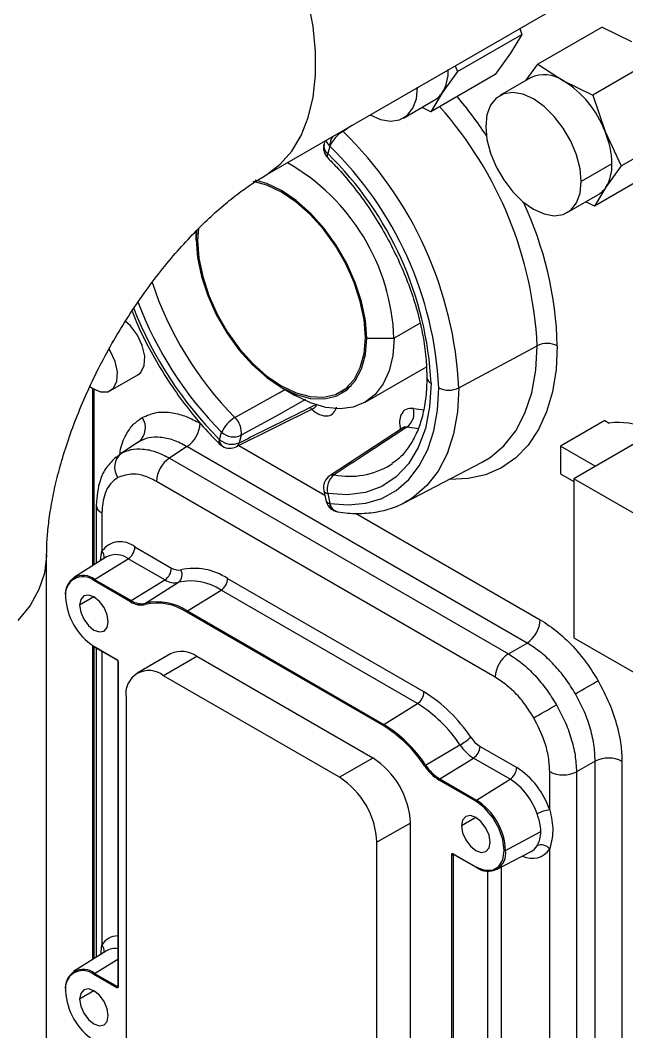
# Model space of a CAD drawing. Header units: millimetres. Extents: x -356 to 237, y 0 to 365.
# Drawn here: x -223.396 to -220.92, y 233.139 to 237.267 of the extents above; entities that cross this region are included whole.
import ezdxf

# ---------------------------------------------------------------- set-up
doc = ezdxf.new("R2010")
doc.units = ezdxf.units.MM

msp = doc.modelspace()

# ---------------------------------------------------------------- linework, layer by layer
at = {"color": 7, "linetype": 'Continuous', "lineweight": 25}
for p, q in [((-222.3965, 236.633), (-174.2687, 264.4166)), ((-221.3564, 237.2334), (-221.3483, 237.2093)), ((-221.0208, 237.2389), (-221.2831, 237.0875)), ((-221.0208, 237.2389), (-220.9003, 237.1807)), ((-221.6106, 237.0579), (-221.3483, 237.2093)), ((-221.3483, 237.2093), (-221.3949, 237.132)), ((-221.3949, 237.132), (-221.4577, 237.0453)), ((-220.7959, 237.1132), (-221.0581, 236.9619)), ((-221.6106, 237.0579), (-221.6733, 236.9712)), ((-221.6212, 237.0805), (-221.6106, 237.0579)), ((-221.3306, 237.0219), (-221.2831, 237.0875)), ((-221.2831, 237.0875), (-221.1787, 237.02)), ((-221.4577, 237.0453), (-221.7199, 236.8939)), ((-221.3133, 237.0319), (-221.4386, 236.9596)), ((-221.1787, 237.02), (-221.0581, 236.9619)), ((-221.6733, 236.9712), (-221.7199, 236.8939)), ((-221.8311, 236.8679), (-221.7059, 236.9402)), ((-221.0581, 236.9619), (-221.0083, 236.8124)), ((-221.7199, 236.8939), (-221.756, 236.9113)), ((-222.042, 236.8376), (-222.0783, 236.8136)), ((-221.0083, 236.8124), (-220.9424, 236.6722)), ((-220.9424, 236.6722), (-220.6802, 236.8236)), ((-222.1529, 236.7736), (-222.156, 236.762)), ((-222.1326, 236.753), (-222.1407, 236.7226)), ((-220.9806, 236.6807), (-221.1059, 236.6084)), ((-220.7896, 236.6596), (-221.0518, 236.5082)), ((-220.9424, 236.6722), (-221.0052, 236.5855)), ((-221.163, 236.4822), (-221.0377, 236.5545)), ((-221.0052, 236.5855), (-221.0518, 236.5082)), ((-221.0518, 236.5082), (-221.0878, 236.5256)), ((-222.676, 236.4095), (-222.6776, 236.3712)), ((-222.6776, 236.3712), (-222.6776, 236.407)), ((-222.6691, 236.4185), (-222.6721, 236.3679)), ((-222.672, 236.3744), (-222.6776, 236.3712)), ((-221.7641, 236.0307), (-221.8703, 235.9694)), ((-221.9872, 235.9726), (-221.9817, 235.9758)), ((-221.9817, 235.9694), (-221.8703, 235.9694)), ((-221.6056, 235.7667), (-221.2857, 235.9389)), ((-221.9886, 235.708), (-221.7381, 235.8526)), ((-223.0275, 235.7555), (-222.9161, 235.8198)), ((-222.3297, 235.7685), (-222.274, 235.7363)), ((-222.0876, 235.7509), (-222.0437, 235.7762)), ((-223.1015, 235.7654), (-223.1015, 235.0411)), ((-223.0957, 235.7619), (-223.0957, 235.0448)), ((-220.5559, 235.7313), (-221.1363, 235.3962)), ((-222.5137, 235.527), (-222.195, 235.686)), ((-221.7911, 235.6827), (-221.7465, 235.6772)), ((-221.8318, 235.6051), (-222.1307, 235.4094)), ((-221.7695, 235.6001), (-221.8178, 235.606)), ((-221.0096, 235.6332), (-221.1906, 235.5288)), ((-221.0096, 235.6332), (-220.9917, 235.6229)), ((-222.5824, 235.5554), (-222.5743, 235.5858)), ((-222.4937, 235.5733), (-222.5018, 235.5429)), ((-221.8445, 235.5968), (-221.8446, 235.5975)), ((-222.9185, 235.5431), (-222.991, 235.4953)), ((-222.9117, 235.5473), (-222.9179, 235.5423)), ((-222.7158, 235.5273), (-222.7867, 235.4804)), ((-221.3272, 234.7257), (-222.7158, 235.5273)), ((-222.5044, 235.5316), (-222.1529, 235.3287)), ((-221.0487, 235.4468), (-221.1906, 235.5288)), ((-221.1906, 235.5288), (-221.1906, 235.4163)), ((-223.0054, 235.4821), (-222.9903, 235.4944)), ((-222.7867, 235.4804), (-221.4033, 234.6818)), ((-221.8849, 235.4527), (-221.8768, 235.4581)), ((-221.8266, 235.299), (-221.5101, 235.4641)), ((-221.5101, 235.4641), (-221.5036, 235.4676)), ((-222.1307, 235.4094), (-222.1313, 235.409)), ((-221.1906, 235.4163), (-221.1363, 235.3849)), ((-220.5072, 235.033), (-221.1363, 235.3962)), ((-221.1363, 235.3962), (-221.1363, 234.7469)), ((-221.457, 234.5865), (-222.8404, 235.3852)), ((-222.1568, 235.3477), (-222.1487, 235.308)), ((-222.1407, 235.3355), (-222.1326, 235.2957)), ((-223.086, 235.2888), (-223.086, 235.0509)), ((-221.8154, 235.3051), (-221.8266, 235.299)), ((-223.063, 235.2566), (-223.063, 235.1002)), ((-222.027, 235.256), (-221.2735, 234.821)), ((-222.9282, 235.1176), (-222.7787, 235.0312)), ((-223.2884, 179.5119), (-223.2884, 235.0881)), ((-223.0446, 235.0773), (-223.1786, 234.9921)), ((-223.0925, 234.985), (-222.9551, 235.0699)), ((-223.0682, 235.0623), (-223.063, 235.1002)), ((-222.8055, 234.9836), (-222.9551, 235.0699)), ((-223.0925, 234.985), (-222.943, 234.8987)), ((-222.943, 234.8987), (-222.8055, 234.9836)), ((-222.5496, 234.9889), (-221.7478, 234.5261)), ((-222.9457, 234.8939), (-223.0952, 234.9803)), ((-222.8848, 234.8879), (-222.7502, 234.9734)), ((-223.0952, 234.9138), (-223.1537, 234.88)), ((-222.7139, 234.8564), (-222.5765, 234.9413)), ((-221.7747, 234.4785), (-222.5765, 234.9413)), ((-221.9149, 234.3888), (-222.7166, 234.8516)), ((-222.7139, 234.8564), (-221.9122, 234.3935)), ((-221.1363, 234.7469), (-220.5072, 234.3837)), ((-223.1015, 234.7161), (-223.1015, 233.4337)), ((-223.0957, 234.7126), (-223.0957, 233.4374)), ((-223.0952, 234.7123), (-223.0024, 234.6588)), ((-223.0944, 234.7105), (-223.0016, 234.657)), ((-223.086, 234.7057), (-223.086, 233.4436)), ((-221.4033, 234.6818), (-221.3272, 234.7257)), ((-223.063, 234.6924), (-223.063, 233.4928)), ((-222.7831, 234.6819), (-222.9195, 234.6031)), ((-222.6749, 234.6711), (-222.8113, 234.5924)), ((-221.9566, 234.2565), (-222.6749, 234.6711)), ((-222.998, 234.6507), (-222.998, 233.3241)), ((-222.9969, 234.6491), (-222.9969, 233.3225)), ((-222.093, 234.1778), (-222.8113, 234.5924)), ((-222.9644, 234.504), (-222.9644, 233.1152)), ((-221.9122, 234.3935), (-221.7747, 234.4785)), ((-221.7413, 234.2279), (-221.6009, 234.3099)), ((-221.5187, 234.3039), (-221.3692, 234.2176)), ((-221.9566, 234.2565), (-222.093, 234.1778)), ((-221.6831, 234.1714), (-221.5456, 234.2563)), ((-221.3961, 234.1699), (-221.5456, 234.2563)), ((-221.049, 234.2438), (-221.1251, 234.1999)), ((-221.049, 232.3834), (-221.049, 234.2438)), ((-220.9396, 234.2427), (-220.9396, 232.3823)), ((-221.2344, 234.0446), (-221.2344, 234.201)), ((-221.1251, 234.1999), (-221.1251, 232.3454)), ((-221.5363, 234.0803), (-221.6858, 234.1666)), ((-221.6831, 234.1714), (-221.5336, 234.085)), ((-221.5336, 234.085), (-221.3961, 234.1699)), ((-221.5362, 234.0138), (-221.5947, 233.9801)), ((-221.8035, 233.9913), (-221.9399, 233.9126)), ((-221.8035, 232.6025), (-221.8035, 233.9913)), ((-221.4148, 233.8793), (-221.2708, 233.9568)), ((-221.9399, 232.5238), (-221.9399, 233.9126)), ((-221.4517, 233.8012), (-221.3109, 233.8747)), ((-221.2344, 232.4372), (-221.2344, 233.8853)), ((-221.6346, 232.5361), (-221.6346, 233.8627)), ((-221.6273, 233.8636), (-221.6291, 233.8627)), ((-221.6291, 233.8627), (-221.6291, 232.5361)), ((-221.629, 233.8659), (-221.5363, 233.8124)), ((-221.6282, 233.8641), (-221.5354, 233.8106)), ((-221.4869, 232.6182), (-221.4869, 233.7948)), ((-221.4322, 233.8114), (-221.4322, 232.6466)), ((-223.0446, 233.4699), (-223.1786, 233.3847)), ((-223.0676, 233.4535), (-223.063, 233.4928)), ((-223.0925, 233.3777), (-222.998, 233.436)), ((-223.0925, 233.3777), (-222.9997, 233.3241)), ((-223.0024, 233.3193), (-223.0952, 233.3729)), ((-223.0952, 233.3064), (-223.1537, 233.2727)), ((-222.9997, 233.3241), (-222.998, 233.3252))]:
    msp.add_line(p, q, dxfattribs=at)
at = {"color": 7, "linetype": 'Continuous', "lineweight": 25, "flags": 128}
for points in [[(-222.3971, 236.6327), (-222.3891, 236.6374), (-222.3344, 236.6791), (-222.2876, 236.7323), (-222.2493, 236.7963), (-222.2201, 236.8702), (-222.2005, 236.9529), (-222.1906, 237.0432), (-222.1906, 237.1399), (-222.2005, 237.2417), (-222.2201, 237.3471)], [(-221.9674, 236.8807), (-221.9256, 236.8622), (-221.8844, 236.855), (-221.8474, 236.8605), (-221.8166, 236.8783), (-221.7933, 236.9076), (-221.7789, 236.9469), (-221.7741, 236.9941)], [(-221.1059, 236.6084), (-221.1108, 236.6613), (-221.1252, 236.7172), (-221.1484, 236.7733), (-221.1793, 236.8267), (-221.2162, 236.8748), (-221.2574, 236.9153), (-221.3008, 236.9459), (-221.3442, 236.9653), (-221.3853, 236.9725), (-221.4223, 236.967), (-221.4531, 236.9492), (-221.4764, 236.9199), (-221.4908, 236.8807), (-221.4957, 236.8334)], [(-222.0783, 236.8136), (-222.08, 236.8152), (-222.0804, 236.8155)], [(-221.4957, 236.8334), (-221.4908, 236.7805), (-221.4764, 236.7246), (-221.4531, 236.6685), (-221.4223, 236.6151), (-221.3853, 236.567), (-221.3442, 236.5265), (-221.3008, 236.4959), (-221.2574, 236.4765), (-221.2162, 236.4693), (-221.1793, 236.4748), (-221.1484, 236.4926), (-221.1252, 236.5219), (-221.1108, 236.5611), (-221.1059, 236.6084)], [(-222.1407, 236.7226), (-222.1427, 236.716), (-222.143, 236.7105), (-222.1417, 236.7063), (-222.1406, 236.7049)], [(-221.9872, 235.9726), (-221.9924, 236.0443), (-222.0079, 236.1198), (-222.0331, 236.1968), (-222.0674, 236.273), (-222.1096, 236.3461), (-222.1585, 236.4139), (-222.2125, 236.4742), (-222.2702, 236.5253), (-222.3297, 236.5657), (-222.3891, 236.594), (-222.4452, 236.6092)], [(-221.9817, 235.9694), (-221.987, 236.0422), (-222.0027, 236.1189), (-222.0283, 236.1972), (-222.0631, 236.2747), (-222.106, 236.349), (-222.1557, 236.4178), (-222.2106, 236.4792), (-222.2692, 236.5311), (-222.3297, 236.5721), (-222.3901, 236.6009), (-222.4371, 236.6145)], [(-222.6776, 236.3712), (-222.6724, 236.2983), (-222.6567, 236.2216), (-222.631, 236.1433), (-222.5962, 236.0659), (-222.5533, 235.9916), (-222.5037, 235.9227), (-222.4487, 235.8614), (-222.3901, 235.8094), (-222.3297, 235.7684), (-222.2692, 235.7397), (-222.2106, 235.724), (-222.1557, 235.7218), (-222.106, 235.7333), (-222.0631, 235.7581), (-222.0283, 235.7954), (-222.0027, 235.8441), (-221.987, 235.9027), (-221.9817, 235.9694)], [(-222.6721, 236.3679), (-222.6669, 236.2963), (-222.6514, 236.2208), (-222.6262, 236.1438), (-222.592, 236.0675), (-222.5498, 235.9944), (-222.5009, 235.9267), (-222.4468, 235.8663), (-222.3891, 235.8152), (-222.3297, 235.7749), (-222.2702, 235.7465), (-222.2125, 235.7311), (-222.1585, 235.729), (-222.1096, 235.7403), (-222.0674, 235.7647), (-222.0331, 235.8014), (-222.0079, 235.8493), (-221.9924, 235.9069), (-221.9872, 235.9726)], [(-222.9161, 235.8198), (-222.9037, 235.8302), (-222.8903, 235.8583), (-222.8882, 235.8961), (-222.8979, 235.9392), (-222.9181, 235.9822), (-222.9463, 236.02), (-222.9673, 236.0395)], [(-221.8703, 235.9694), (-221.8753, 235.8993), (-221.8901, 235.8367), (-221.9143, 235.7832), (-221.9474, 235.7399), (-221.9885, 235.708), (-222.0367, 235.6883), (-222.0907, 235.6813), (-222.1492, 235.6871), (-222.2108, 235.7056), (-222.274, 235.7363), (-222.274, 235.7363)], [(-221.2036, 235.9381), (-221.2085, 235.8412), (-221.2231, 235.7512), (-221.2473, 235.6693), (-221.2807, 235.5964), (-221.3229, 235.5336), (-221.3733, 235.4816), (-221.4314, 235.4411), (-221.4963, 235.4126), (-221.5673, 235.3965), (-221.6433, 235.393), (-221.6462, 235.3931)], [(-221.5036, 235.4676), (-221.4782, 235.483), (-221.4213, 235.5306), (-221.3735, 235.591), (-221.3355, 235.6632), (-221.308, 235.7461), (-221.2913, 235.8385), (-221.2857, 235.9389)], [(-223.0686, 235.7509), (-223.0383, 235.7509), (-223.0151, 235.7659), (-223.0016, 235.794), (-222.9996, 235.8319), (-223.0093, 235.8749), (-223.0294, 235.9179), (-223.0337, 235.9248)], [(-223.1112, 235.7722), (-223.1022, 235.7658), (-223.0686, 235.7509)], [(-221.7189, 235.7856), (-221.7248, 235.689), (-221.7424, 235.601), (-221.7714, 235.5232), (-221.8112, 235.4571), (-221.8611, 235.4038), (-221.9201, 235.3645), (-221.9873, 235.3397), (-222.0613, 235.33), (-222.1407, 235.3355)], [(-222.5198, 235.6462), (-222.3397, 235.7467), (-222.3155, 235.7602)], [(-222.1326, 235.2957), (-222.057, 235.2894), (-221.9859, 235.2961), (-221.9204, 235.3157), (-221.8615, 235.348), (-221.8101, 235.3924), (-221.7669, 235.4483), (-221.7326, 235.5148), (-221.7077, 235.591), (-221.6927, 235.6756), (-221.6876, 235.7675)], [(-221.6056, 235.7667), (-221.611, 235.6691), (-221.627, 235.5791), (-221.6534, 235.4982), (-221.6898, 235.4275), (-221.7356, 235.3682), (-221.7903, 235.321), (-221.8154, 235.3051)], [(-222.2313, 235.719), (-222.3519, 235.652), (-222.4937, 235.5733)], [(-223.2884, 235.0888), (-223.2885, 235.0796), (-223.2972, 235.0114), (-223.3199, 234.9442), (-223.3562, 234.8791), (-223.4056, 234.817)], [(-223.0368, 234.8125), (-223.0412, 234.841), (-223.0539, 234.8702), (-223.0729, 234.8958), (-223.0952, 234.9138), (-223.1176, 234.9216), (-223.1366, 234.9179), (-223.1492, 234.9033), (-223.1537, 234.88)], [(-223.1537, 234.88), (-223.1492, 234.8516), (-223.1366, 234.8224), (-223.1176, 234.7968), (-223.0952, 234.7788), (-223.0729, 234.771), (-223.0539, 234.7747), (-223.0412, 234.7893), (-223.0368, 234.8125)], [(-222.9985, 234.6546), (-222.9988, 234.6544), (-222.999, 234.6543), (-222.9991, 234.6543), (-222.9991, 234.6543)], [(-221.1296, 234.5185), (-221.1181, 234.5252), (-221.1057, 234.5324), (-221.0928, 234.5398), (-221.0799, 234.5473), (-221.0675, 234.5544), (-221.056, 234.5611), (-221.0458, 234.5669), (-221.0374, 234.5718)], [(-221.2996, 234.4204), (-221.2912, 234.4253), (-221.281, 234.4312), (-221.2695, 234.4378), (-221.2571, 234.445), (-221.2442, 234.4524), (-221.2313, 234.4598), (-221.2189, 234.467), (-221.2074, 234.4737)], [(-221.5363, 233.8124), (-221.5004, 233.7982), (-221.4681, 233.7986), (-221.4424, 233.8134), (-221.4259, 233.8412), (-221.4202, 233.8794), (-221.4259, 233.924), (-221.4424, 233.9709), (-221.4681, 234.0153), (-221.5004, 234.053), (-221.5363, 234.0803)], [(-221.4778, 233.9126), (-221.4822, 233.941), (-221.4949, 233.9702), (-221.5139, 233.9958), (-221.5363, 234.0138), (-221.5586, 234.0216), (-221.5776, 234.0179), (-221.5903, 234.0033), (-221.5947, 233.9801)], [(-221.5947, 233.9801), (-221.5903, 233.9517), (-221.5776, 233.9224), (-221.5586, 233.8969), (-221.5363, 233.8788), (-221.5139, 233.871), (-221.4949, 233.8747), (-221.4822, 233.8893), (-221.4778, 233.9126)], [(-223.0368, 233.2052), (-223.0412, 233.2336), (-223.0539, 233.2628), (-223.0729, 233.2884), (-223.0952, 233.3064), (-223.1176, 233.3142), (-223.1366, 233.3105), (-223.1492, 233.2959), (-223.1537, 233.2727)], [(-223.1537, 233.2727), (-223.1492, 233.2443), (-223.1366, 233.2151), (-223.1176, 233.1895), (-223.0952, 233.1714), (-223.0729, 233.1636), (-223.0539, 233.1673), (-223.0412, 233.1819), (-223.0368, 233.2052)]]:
    msp.add_lwpolyline(points, dxfattribs=at)
at = {"color": 7, "linetype": 'Continuous', "lineweight": 25}
for centre, radius, start, end in [((-221.8201, 237.0599), 0.1714, 328.87, 2.1943), ((-221.2564, 236.9072), 0.137, 55.4206, 114.5133), ((-221.4007, 236.6643), 0.4194, 20.679, 58.0321), ((-221.7546, 237.0239), 0.0968, 300.2046, 327.0361), ((-222.983, 235.7996), 1.7928, 33.8013, 40.1566), ((-222.868, 235.8618), 1.5842, 2.7876, 41.6443), ((-222.0051, 236.6934), 0.1407, 121.3166, 154.9222), ((-223.1709, 235.6901), 1.5671, 2.8004, 45.7985), ((-221.3421, 236.6734), 0.3616, 1.1626, 22.6051), ((-222.099, 236.7468), 0.0591, 165.001, 225.1723), ((-222.1169, 236.7545), 0.0398, 169.1479, 233.2707), ((-222.1027, 236.7891), 0.0469, 195.6017, 230.3954), ((-222.0486, 236.7503), 0.0841, 150.6074, 178.156), ((-223.1221, 235.7175), 1.4048, 2.779, 45.686), ((-223.1611, 235.6954), 1.4753, 2.8005, 45.7981), ((-222.7309, 235.9365), 0.8612, 2.1881, 60.4138), ((-221.1519, 236.6742), 0.1714, 328.8705, 2.1945), ((-221.0866, 236.6384), 0.097, 300.2291, 327.0075), ((-222.6785, 235.8995), 1.4754, 1.4984, 25.0836), ((-221.5181, 236.6395), 1.4107, 198.0948, 224.7586), ((-221.5003, 236.65), 1.512, 200.5837, 224.7382), ((-221.4592, 236.6736), 1.5849, 201.4779, 224.8742), ((-221.2455, 235.857), 0.0912, 62.6969, 116.146), ((-221.7079, 235.8118), 0.0284, 184.1283, 247.1176), ((-221.6458, 235.8485), 0.0912, 242.7002, 296.146), ((-222.9585, 235.604), 0.0735, 309.5111, 34.7831), ((-222.4462, 235.525), 0.1418, 121.2955, 154.6328), ((-222.5823, 235.5826), 0.0891, 353.9832, 45.4784), ((-221.8612, 235.6642), 0.0725, 306.6943, 14.8294), ((-222.7835, 235.6283), 0.1216, 303.8488, 357.3052), ((-220.9533, 235.3704), 0.2554, 62.5699, 98.6519), ((-222.5242, 235.6424), 0.0756, 228.5469, 293.8562), ((-222.5685, 235.5466), 0.0164, 147.766, 213.767), ((-222.5533, 235.5523), 0.0292, 173.854, 234.8337), ((-222.5324, 235.6121), 0.0756, 228.5482, 293.8518), ((-222.5407, 235.5794), 0.059, 225.3118, 240.0148), ((-222.5407, 235.5795), 0.0591, 240.0052, 296.5123), ((-222.5263, 235.5488), 0.0252, 298.4933, 346.4343), ((-222.9374, 235.4427), 0.0735, 129.5126, 214.7816), ((-222.7189, 235.3794), 0.1216, 123.8488, 177.3052), ((-222.0517, 235.7272), 0.3212, 258.7108, 301.2859), ((-222.099, 235.3596), 0.0591, 123.1975, 191.5674), ((-222.0716, 235.3548), 0.0718, 126.8136, 195.5877), ((-222.1187, 235.3886), 0.024, 80.1371, 120.0712), ((-222.1389, 235.3545), 0.0191, 200.7822, 264.6064), ((-223.0473, 235.2923), 0.0389, 185.1285, 246.1887), ((-222.0908, 235.3198), 0.059, 191.56, 240.0064), ((-222.1308, 235.3148), 0.0191, 200.7663, 264.6117), ((-222.1035, 235.2926), 0.0292, 173.854, 234.8337), ((-222.0907, 235.303), 0.0426, 189.8144, 256.6735), ((-222.0908, 235.3198), 0.059, 239.9935, 260.5943), ((-222.9875, 235.0464), 0.0927, 50.1916, 144.5068), ((-222.9889, 235.1204), 0.0608, 303.8491, 357.3057), ((-223.0875, 235.0769), 0.0338, 350.3327, 43.5614), ((-223.0059, 234.9997), 0.0867, 54.1137, 116.4836), ((-222.8394, 235.0341), 0.0608, 303.8519, 357.3054), ((-222.7513, 235.0721), 0.0492, 236.148, 282.9243), ((-222.6857, 234.786), 0.2443, 56.1536, 102.9219), ((-223.1389, 234.9282), 0.0734, 50.7973, 189.2158), ((-223.1405, 234.9247), 0.0716, 50.7979, 189.2129), ((-223.0891, 234.98), 0.00609, 123.9037, 177.2897), ((-222.7661, 235.0425), 0.0709, 236.1527, 282.9221), ((-222.775, 235.0046), 0.0398, 308.465, 29.4453), ((-222.6103, 234.9918), 0.0608, 303.8547, 357.3026), ((-222.7004, 234.7564), 0.2226, 56.152, 102.9229), ((-223.2106, 234.9149), 0.0017, 113.6966, 249.7104), ((-222.9594, 234.9247), 0.2521, 182.6054, 237.3952), ((-222.9396, 234.8936), 0.00608, 123.8673, 177.2833), ((-222.9029, 234.9577), 0.0768, 236.1519, 282.9228), ((-222.9014, 234.9607), 0.0746, 236.1508, 282.9261), ((-222.8823, 234.8848), 0.00398, 128.454, 209.4766), ((-222.8373, 234.6717), 0.2167, 56.1523, 102.9226), ((-222.8358, 234.6746), 0.2188, 56.1528, 102.9214), ((-222.7105, 234.8513), 0.00608, 123.8673, 177.2833), ((-221.395, 234.8267), 0.1216, 303.8494, 357.3055), ((-223.0933, 234.7121), 0.00197, 174.2019, 234.4272), ((-223.0005, 234.6586), 0.00196, 174.1143, 234.4468), ((-222.7383, 234.5826), 0.1089, 54.3837, 114.3065), ((-221.3355, 234.5808), 0.1216, 123.8488, 177.3052), ((-222.9961, 234.6509), 0.00194, 185.1638, 246.2599), ((-222.871, 234.5191), 0.0946, 50.7974, 189.2132), ((-221.8086, 234.5289), 0.0608, 303.8478, 357.3095), ((-222.0667, 234.0065), 0.6096, 33.2889, 58.4611), ((-222.0652, 234.0051), 0.5554, 33.2881, 58.4622), ((-221.9088, 234.3885), 0.00608, 123.8266, 177.324), ((-222.1977, 233.928), 0.5406, 33.2891, 58.4606), ((-222.1978, 233.9281), 0.5461, 33.2898, 58.4601), ((-221.7493, 234.5648), 0.2949, 300.2058, 310.6702), ((-221.4545, 234.4085), 0.1227, 213.2974, 238.4527), ((-221.4531, 234.407), 0.1769, 213.2898, 238.4617), ((-221.5795, 234.3068), 0.0608, 303.852, 357.3028), ((-222.1359, 233.9762), 0.3328, 2.6063, 57.3937), ((-220.9954, 234.1347), 0.1216, 62.6989, 116.1457), ((-221.7265, 234.2024), 0.0295, 120.1991, 130.6613), ((-221.5855, 234.33), 0.1917, 213.2925, 238.4605), ((-221.5857, 234.3301), 0.1862, 213.2909, 238.4617), ((-221.43, 234.2204), 0.0608, 303.8519, 357.3054), ((-221.5482, 233.9391), 0.331, 18.5759, 57.2673), ((-221.1787, 234.3091), 0.1216, 242.7021, 296.1449), ((-222.2724, 233.8974), 0.3328, 2.6061, 57.3939), ((-221.6797, 234.1663), 0.00607, 123.7957, 177.3548), ((-221.5422, 233.9427), 0.2702, 18.5761, 57.2671), ((-221.5302, 234.08), 0.00608, 123.8673, 177.2833), ((-221.6727, 233.8676), 0.2582, 2.6049, 57.3949), ((-221.2237, 233.9175), 0.1275, 94.8337, 119.2886), ((-221.4872, 233.8676), 0.0734, 230.7973, 9.2131), ((-221.3063, 233.9334), 0.0864, 242.8041, 326.2143), ((-221.3401, 233.9296), 0.0622, 297.963, 330.2046), ((-221.2692, 233.8576), 0.0444, 38.536, 112.3207), ((-221.6318, 233.8681), 0.00607, 242.6496, 296.1701), ((-221.6296, 233.8679), 0.00371, 205.4641, 287.1282), ((-221.6271, 233.8657), 0.00192, 173.3794, 235.2497), ((-221.5344, 233.8121), 0.0019, 173.041, 235.712), ((-221.5346, 233.8123), 0.00192, 244.995, 303.6155), ((-222.9973, 233.4551), 0.0757, 90.5395, 150.1056), ((-223.088, 233.4694), 0.0343, 350.7493, 43.1436), ((-223.0098, 233.4117), 0.0678, 79.968, 120.8221), ((-223.1389, 233.3208), 0.0734, 50.7959, 189.2155), ((-223.1405, 233.3174), 0.0716, 50.7966, 189.2134), ((-223.0892, 233.3726), 0.00608, 123.8588, 177.3347), ((-223.2106, 233.3075), 0.0017, 113.7333, 249.6724), ((-222.9594, 233.3174), 0.2521, 182.6053, 237.3954), ((-222.9964, 233.319), 0.00608, 123.8673, 177.2833), ((-222.9954, 233.321), 0.00371, 132.8709, 214.5343), ((-222.9961, 233.3243), 0.00193, 184.9293, 246.3754)]:
    msp.add_arc(centre, radius, start, end, dxfattribs=at)
for points, knots in [([(-222.1406, 236.7049), (-222.1289, 236.6929), (-222.0941, 236.6575), (-222.0399, 236.5941), (-221.9797, 236.5134), (-221.9246, 236.4275), (-221.8753, 236.3379), (-221.8325, 236.2459), (-221.7971, 236.1529), (-221.7692, 236.0604), (-221.7497, 235.9697), (-221.7382, 235.8863), (-221.7369, 235.8333), (-221.7362, 235.8097)], [0, 0, 0, 0, 0.050049, 0.148163, 0.248633, 0.350417, 0.452444, 0.55363, 0.652903, 0.749249, 0.841731, 0.929524, 1, 1, 1, 1]), ([(-223.2884, 235.0881), (-223.2882, 235.0989), (-223.2879, 235.132), (-223.2836, 235.1902), (-223.274, 235.2653), (-223.2584, 235.3482), (-223.2366, 235.4377), (-223.2082, 235.5325), (-223.1731, 235.6312), (-223.1314, 235.7323), (-223.0834, 235.8342), (-223.0298, 235.9354), (-222.971, 236.0344), (-222.908, 236.1298), (-222.8418, 236.2203), (-222.7735, 236.3045), (-222.7044, 236.3814), (-222.6358, 236.4502), (-222.569, 236.5102), (-222.5056, 236.5609), (-222.4488, 236.6015), (-222.4123, 236.6234), (-222.3965, 236.633)], [0, 0, 0, 0, 0.01756, 0.053674, 0.094754, 0.14055, 0.190611, 0.244407, 0.301343, 0.360764, 0.421978, 0.484261, 0.546866, 0.609029, 0.669947, 0.72888, 0.785106, 0.837937, 0.886727, 0.930885, 0.969893, 1, 1, 1, 1]), ([(-222.9399, 236.0798), (-222.9345, 236.0659), (-222.9156, 236.0175), (-222.8758, 235.9375), (-222.8213, 235.8402), (-222.7602, 235.7472), (-222.6939, 235.6593), (-222.6339, 235.5899), (-222.5954, 235.5509), (-222.5822, 235.5375)], [0, 0, 0, 0, 0.068394, 0.23845, 0.409333, 0.579736, 0.748361, 0.913975, 1, 1, 1, 1]), ([(-221.7362, 235.8097), (-221.7365, 235.7958), (-221.7371, 235.7571), (-221.7439, 235.6957), (-221.7596, 235.6287), (-221.7825, 235.5696), (-221.8127, 235.5195), (-221.8446, 235.4816), (-221.8691, 235.465), (-221.8786, 235.4585)], [0, 0, 0, 0, 0.10527, 0.294819, 0.468922, 0.628239, 0.774906, 0.912898, 1, 1, 1, 1]), ([(-222.5018, 235.5429), (-222.4427, 235.5724), (-222.3372, 235.6251), (-222.2317, 235.6777), (-222.1852, 235.7009)], [0, 0, 0, 0, 0.5599501, 1, 1, 1, 1]), ([(-222.2119, 235.684), (-222.2001, 235.6741), (-222.1791, 235.6565), (-222.1421, 235.6488), (-222.1142, 235.6633), (-222.1079, 235.6798), (-222.1046, 235.6884)], [0, 0, 0, 0, 0.344695, 0.613596, 0.796845, 1, 1, 1, 1]), ([(-222.1961, 235.6858), (-222.1948, 235.6865), (-222.1914, 235.6883), (-222.1875, 235.6937), (-222.186, 235.6984), (-222.1852, 235.7009)], [0, 0, 0, 0, 0.228101, 0.595371, 1, 1, 1, 1]), ([(-222.9896, 235.4923), (-222.9892, 235.4977), (-222.9868, 235.5269), (-222.9691, 235.5706), (-222.9378, 235.6182), (-222.911, 235.637), (-222.8981, 235.646)], [0, 0, 0, 0, 0.0891675, 0.4743827, 0.7468005, 1, 1, 1, 1]), ([(-222.8981, 235.646), (-222.8795, 235.654), (-222.8404, 235.671), (-222.7771, 235.6677), (-222.7165, 235.6512), (-222.6807, 235.6324), (-222.662, 235.6226)], [0, 0, 0, 0, 0.242363, 0.510872, 0.74587, 1, 1, 1, 1]), ([(-221.7911, 235.6827), (-221.8016, 235.6831), (-221.8224, 235.6837), (-221.8432, 235.6588), (-221.849, 235.6288), (-221.8462, 235.6085), (-221.8446, 235.5975)], [0, 0, 0, 0, 0.24993, 0.493222, 0.724657, 1, 1, 1, 1]), ([(-221.8178, 235.606), (-221.8732, 235.5699), (-221.9721, 235.5052), (-222.0711, 235.4407), (-222.1146, 235.4122)], [0, 0, 0, 0, 0.5600249, 1, 1, 1, 1]), ([(-221.8178, 235.606), (-221.8227, 235.6068), (-221.8286, 235.6077), (-221.8326, 235.6039), (-221.8333, 235.6032)], [0, 0, 0, 0, 0.809698, 1, 1, 1, 1]), ([(-222.7158, 235.5273), (-222.7341, 235.5369), (-222.7684, 235.5549), (-222.8219, 235.5668), (-222.8709, 235.5658), (-222.8986, 235.5533), (-222.9117, 235.5473)], [0, 0, 0, 0, 0.300947, 0.562148, 0.791035, 1, 1, 1, 1]), ([(-223.005, 235.4845), (-223.0189, 235.471), (-223.0462, 235.4443), (-223.0788, 235.3775), (-223.0832, 235.3238), (-223.086, 235.2888)], [0, 0, 0, 0, 0.265059, 0.52184, 1, 1, 1, 1]), ([(-222.9842, 235.4994), (-222.971, 235.5054), (-222.9433, 235.518), (-222.894, 235.5191), (-222.84, 235.5076), (-222.8053, 235.4899), (-222.7867, 235.4804)], [0, 0, 0, 0, 0.208255, 0.4372, 0.698789, 1, 1, 1, 1]), ([(-222.9978, 235.4008), (-223.0086, 235.3927), (-223.0314, 235.3758), (-223.0578, 235.3255), (-223.0609, 235.2836), (-223.063, 235.2566)], [0, 0, 0, 0, 0.242838, 0.511874, 1, 1, 1, 1]), ([(-222.8404, 235.3852), (-222.8561, 235.3931), (-222.8859, 235.4082), (-222.9412, 235.4204), (-222.9772, 235.4079), (-222.9978, 235.4008)], [0, 0, 0, 0, 0.32118, 0.609903, 1, 1, 1, 1]), ([(-222.1005, 235.2616), (-222.0865, 235.2596), (-222.0474, 235.254), (-221.9832, 235.2535), (-221.9112, 235.2652), (-221.8544, 235.2832), (-221.8246, 235.3013), (-221.8149, 235.3072)], [0, 0, 0, 0, 0.143955, 0.401155, 0.647186, 0.884269, 1, 1, 1, 1]), ([(-221.2735, 234.821), (-221.2488, 234.8048), (-221.1968, 234.7707), (-221.1338, 234.7073), (-221.0795, 234.6403), (-221.0514, 234.5947), (-221.0374, 234.5718)], [0, 0, 0, 0, 0.254813, 0.536691, 0.768275, 1, 1, 1, 1]), ([(-221.1296, 234.5185), (-221.1426, 234.5395), (-221.1686, 234.5814), (-221.2161, 234.6377), (-221.2681, 234.6878), (-221.3078, 234.7133), (-221.3272, 234.7257)], [0, 0, 0, 0, 0.254955, 0.511005, 0.761509, 1, 1, 1, 1]), ([(-223.0024, 234.6588), (-223.0016, 234.6582), (-223, 234.657), (-222.999, 234.6554), (-222.9985, 234.6546)], [0, 0, 0, 0, 0.536057, 1, 1, 1, 1]), ([(-223.0016, 234.657), (-223.0014, 234.6568), (-223.0009, 234.6565), (-223.0003, 234.6559), (-222.9997, 234.6551), (-222.9993, 234.6546), (-222.9991, 234.6543)], [0, 0, 0, 0, 0.208831, 0.447163, 0.712469, 1, 1, 1, 1]), ([(-222.9991, 234.6543), (-222.999, 234.6539), (-222.9986, 234.6533), (-222.9983, 234.6524), (-222.9981, 234.6516), (-222.998, 234.651), (-222.998, 234.6507)], [0, 0, 0, 0, 0.287535, 0.552871, 0.79161, 1, 1, 1, 1]), ([(-222.9985, 234.6546), (-222.998, 234.6536), (-222.9971, 234.6519), (-222.9969, 234.6499), (-222.9969, 234.6491)], [0, 0, 0, 0, 0.586538, 1, 1, 1, 1]), ([(-221.4033, 234.6818), (-221.3841, 234.6692), (-221.3448, 234.6433), (-221.2933, 234.593), (-221.2462, 234.5366), (-221.2203, 234.4946), (-221.2074, 234.4737)], [0, 0, 0, 0, 0.2377561, 0.4881772, 0.7445524, 1, 1, 1, 1]), ([(-221.2996, 234.4204), (-221.3117, 234.4397), (-221.3358, 234.4779), (-221.3863, 234.5369), (-221.4309, 234.5682), (-221.457, 234.5865)], [0, 0, 0, 0, 0.295393, 0.586973, 1, 1, 1, 1]), ([(-221.0374, 234.5718), (-221.0214, 234.5416), (-220.9895, 234.4817), (-220.96, 234.3934), (-220.9427, 234.3134), (-220.9406, 234.2656), (-220.9396, 234.2427)], [0, 0, 0, 0, 0.295136, 0.5864691, 0.8023578, 1, 1, 1, 1]), ([(-221.049, 234.2438), (-221.0501, 234.2669), (-221.0523, 234.3141), (-221.0697, 234.3841), (-221.0947, 234.4534), (-221.118, 234.4969), (-221.1296, 234.5185)], [0, 0, 0, 0, 0.238504, 0.489011, 0.745059, 1, 1, 1, 1]), ([(-221.2074, 234.4737), (-221.1957, 234.452), (-221.1723, 234.4086), (-221.147, 234.3396), (-221.1292, 234.2698), (-221.1264, 234.2228), (-221.1251, 234.1999)], [0, 0, 0, 0, 0.25545, 0.511814, 0.762243, 1, 1, 1, 1]), ([(-221.2344, 234.201), (-221.2356, 234.2207), (-221.238, 234.262), (-221.2576, 234.3371), (-221.2835, 234.3885), (-221.2996, 234.4204)], [0, 0, 0, 0, 0.254975, 0.537032, 1, 1, 1, 1]), ([(-221.2344, 234.0446), (-221.228, 234.0161), (-221.216, 233.9628), (-221.2286, 233.9099), (-221.2344, 233.8853)], [0, 0, 0, 0, 0.5355, 1, 1, 1, 1]), ([(-221.2708, 233.9568), (-221.2716, 233.9686), (-221.2728, 233.9847), (-221.2774, 234.0016), (-221.2791, 234.0074), (-221.2796, 234.0092), (-221.2817, 234.0161), (-221.2839, 234.0225), (-221.2861, 234.0287)], [0, 0, 0, 0, 0.477251, 0.65557, 0.707232, 0.723384, 0.732959, 1, 1, 1, 1]), ([(-221.2861, 233.8987), (-221.2839, 233.9027), (-221.2816, 233.9069), (-221.2792, 233.9125), (-221.2774, 233.917), (-221.2725, 233.9318), (-221.2715, 233.9461), (-221.2708, 233.9568)], [0, 0, 0, 0, 0.226116, 0.234845, 0.297397, 0.469862, 1, 1, 1, 1]), ([(-221.6346, 233.8627), (-221.6346, 233.8636), (-221.6345, 233.865), (-221.6334, 233.866), (-221.633, 233.8663)], [0, 0, 0, 0, 0.608311, 1, 1, 1, 1]), ([(-221.633, 233.8663), (-221.6323, 233.8665), (-221.6309, 233.8669), (-221.6297, 233.8663), (-221.629, 233.8659)], [0, 0, 0, 0, 0.508187, 1, 1, 1, 1]), ([(-221.6284, 233.8644), (-221.6286, 233.8642), (-221.629, 233.8639), (-221.6291, 233.8632), (-221.6291, 233.8629), (-221.6291, 233.8627)], [0, 0, 0, 0, 0.43589, 0.697645, 1, 1, 1, 1]), ([(-221.6264, 233.8643), (-221.6265, 233.8644), (-221.6269, 233.8645), (-221.6276, 233.8647), (-221.6281, 233.8645), (-221.6284, 233.8644)], [0, 0, 0, 0, 0.303682, 0.566889, 1, 1, 1, 1]), ([(-222.9985, 233.3189), (-222.9992, 233.3187), (-223.0006, 233.3184), (-223.0018, 233.319), (-223.0024, 233.3193)], [0, 0, 0, 0, 0.508216, 1, 1, 1, 1]), ([(-222.9997, 233.3241), (-222.9996, 233.324), (-222.9992, 233.3238), (-222.9986, 233.3236), (-222.9981, 233.3238), (-222.9978, 233.3239)], [0, 0, 0, 0, 0.302483, 0.563615, 1, 1, 1, 1]), ([(-222.9969, 233.3225), (-222.9969, 233.3217), (-222.997, 233.3202), (-222.9981, 233.3193), (-222.9985, 233.3189)], [0, 0, 0, 0, 0.608184, 1, 1, 1, 1]), ([(-222.9978, 233.3239), (-222.9976, 233.3241), (-222.9972, 233.3244), (-222.997, 233.3251), (-222.997, 233.3255), (-222.997, 233.3257)], [0, 0, 0, 0, 0.432771, 0.696309, 1, 1, 1, 1])]:
    msp.add_open_spline(points, degree=3, knots=knots, dxfattribs=at)

doc.saveas('drawing.dxf')
